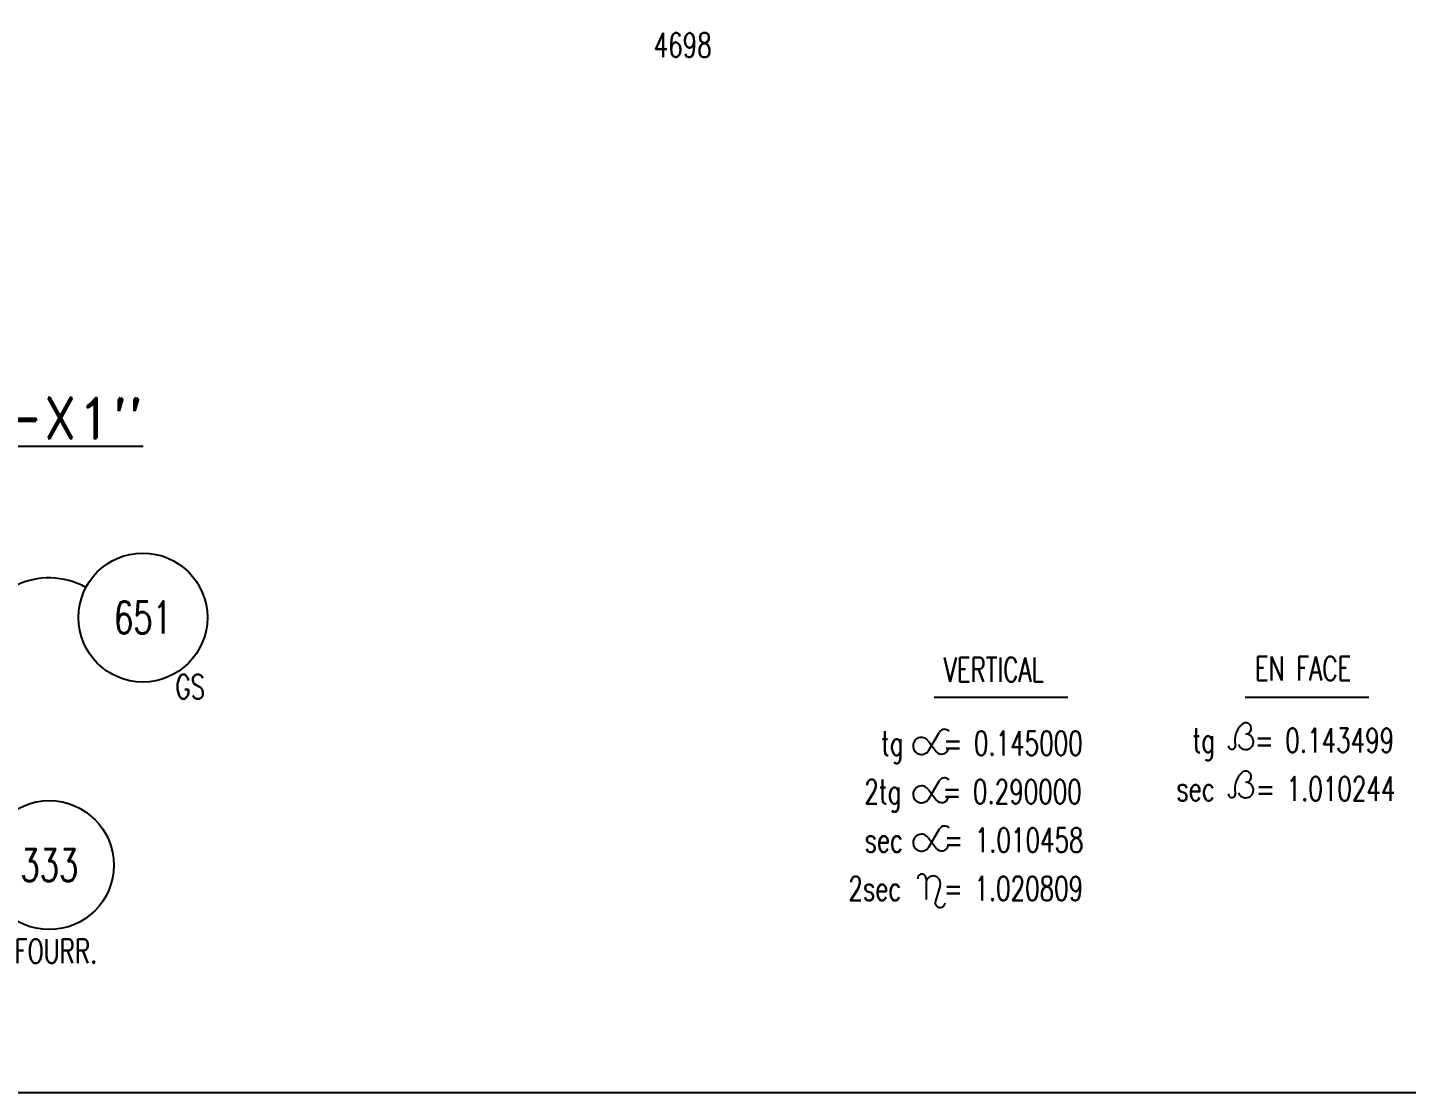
# Model space of a CAD drawing. Extents: x 87063 to 103283, y -59241 to -47761.
# Drawn here: x 93818 to 97238, y -59241 to -56601 of the extents above; entities that cross this region are included whole.
import ezdxf
from ezdxf.enums import TextEntityAlignment as Align

# ---------------------------------------------------------------- set-up
doc = ezdxf.new("R2010")
doc.units = 0
doc.header["$LTSCALE"] = 200
doc.header["$MEASUREMENT"] = 0
doc.layers.get('0').update_dxf_attribs({"linetype": 'CONTINUOUS'})
for name, color, linetype in [('035B', 7, 'CONTINUOUS'), ('BOLLINI_1', 7, 'CONTINUOUS'), ('LINEA-MEDIA', 7, 'CONTINUOUS'), ('LS', 7, 'CONTINUOUS'), ('TESTI_A_P', 7, 'CONTINUOUS')]:
    doc.layers.add(name, color=color, linetype=linetype)
doc.styles.add('MONO', font='romans.shx', dxfattribs={"width": 0.7})
doc.styles.add('RD', font='ROMAND8.SHX', dxfattribs={"width": 0.7})
doc.styles.add('RQL', font='ROMANS8.SHX', dxfattribs={"width": 0.7})
doc.styles.add('RS', font='ROMANS8.shx', dxfattribs={"width": 0.7})

# ---------------------------------------------------------------- blocks, each defined once
blk = doc.blocks.new('xxx')
blk.add_circle((0, 0), 8)
at = {"color": 3, "style": 'RQL', "width": 0.7}
blk.add_attdef('POS', text='', height=4, dxfattribs=at).set_placement((0, 0), align=Align.MIDDLE)
at = {"color": 3, "style": 'RQL', "width": 0.7, "flags": 1}
blk.add_attdef('POS1', (-0.39, -5.42), '', height=2, dxfattribs=at)
at = {"style": 'RQL', "width": 0.7, "flags": 1}
blk.add_attdef('TIPO', (-0.39, -8.66), '', height=2, dxfattribs=at)

msp = doc.modelspace()

# ---------------------------------------------------------------- linework, layer by layer
at = {"layer": 'LINEA-MEDIA'}
for p, q in [((96066.55, -58260.982), (96398.07, -58260.982)), ((96837.928, -58260.982), (97144.89, -58260.982)), ((96052.219, -58369.597), (96072.073, -58395.859)), ((96053.539, -58393.003), (96080.203, -58347.974)), ((96053.539, -58513.176), (96080.203, -58468.146)), ((96052.219, -58489.769), (96072.073, -58516.031)), ((96052.219, -58609.441), (96072.073, -58635.703)), ((96053.539, -58632.847), (96080.203, -58587.818)), ((96046.668, -58710.843), (96046.668, -58763.333)), ((96081.865, -58728.112), (96069.8, -58766.862))]:
    msp.add_line(p, q, dxfattribs=at)
for centre, radius, start, end in [((96864.552, -58367.676), 51.996, 132.141042, 193.778634), ((96839.469, -58338.872), 13.827, 270, 135.157666), ((96035.436, -58382.284), 21.038, 37.08899, 329.368163), ((96092.374, -58355.181), 14.145, 36.935571, 149.368163), ((96839.469, -58372.057), 19.358, 200.722607, 90), ((96085.57, -58385.655), 16.92, 217.08899, 345.851113), ((96805.273, -58381.647), 8.921, 179.906205, 10.244605), ((96092.374, -58475.354), 14.145, 36.935571, 149.368163), ((96864.552, -58487.264), 51.996, 132.141042, 193.778634), ((96839.469, -58491.645), 19.358, 200.722607, 90), ((96839.469, -58458.46), 13.827, 270, 135.157666), ((96035.436, -58502.456), 21.038, 37.08899, 329.368163), ((96085.57, -58505.828), 16.92, 217.08899, 345.851113), ((96805.273, -58501.235), 8.921, 179.906205, 10.244605), ((96035.436, -58622.128), 21.038, 37.08899, 329.368163), ((96092.374, -58595.025), 14.145, 36.935571, 149.368163), ((96085.57, -58625.499), 16.92, 217.08899, 345.851113), ((96036.594, -58710.103), 10.074, 355.786368, 189.399767), ((96064.58, -58722.73), 18.103, 342.70498, 171.681716), ((96081.56, -58770.523), 12.317, 162.70498, 355.007087)]:
    msp.add_arc(centre, radius, start, end, dxfattribs=at)
at = {"layer": 'LS', "color": 8}
msp.add_lwpolyline([(87062.576, -47761.325), (87062.576, -59241.325), (99782.576, -59241.325), (99782.576, -57641.325), (103282.576, -57641.325), (103282.576, -47761.325), (87062.576, -47761.325)], close=True, dxfattribs=at)
at = {"layer": 'LS', "color": 6}
msp.add_arc((93871.864, -58154.58), 188.92, 61.047663, 116.481139, dxfattribs=at)

# ---------------------------------------------------------------- block references
at = {"layer": 'BOLLINI_1', "xscale": 19.98438719750195, "yscale": 19.98438719750195, "zscale": 19.98438719750195}
for p, values in [((94104.519, -58063.901), {'POS': '651'}), ((93872.432, -58677.828), {'POS': '333'})]:
    msp.add_blockref('xxx', p, dxfattribs=at).add_auto_attribs(values)

# ---------------------------------------------------------------- texts
at = {"layer": '035B', "style": 'MONO', "width": 0.7}
msp.add_text('4698', height=60, dxfattribs=at).set_placement((95371.211, -56674.581))
at = {"layer": 'LINEA-MEDIA', "style": 'RS', "width": 0.7}
for s, p in [('VERTICAL', (96090.609, -58222.98)), ('EN FACE', (96862.186, -58220.15)), ('tg   = 0.143499', (96707.522, -58398.374)), ('tg   = 0.145000', (95935.221, -58405.617)), ('2tg   = 0.290000', (95893.749, -58525.618)), ('sec   = 1.010244', (96667.695, -58518.376)), ('sec   = 1.010458', (95894.19, -58645.62)), ('2sec   = 1.020809', (95854.126, -58765.621))]:
    msp.add_text(s, height=60.0007, dxfattribs=at).set_placement(p)
at = {"layer": 'LS', "color": 3, "style": 'RD'}
msp.add_text('%%UCoupe "X1-X1"', height=99.92194, dxfattribs=at).set_placement((93558.843, -57585.879, -2507.55), align=Align.MIDDLE)
at = {"layer": 'TESTI_A_P', "style": 'RS', "width": 0.7}
for s, p in [('GS', (94185.211, -58265.402)), ('FOURR.', (93786.404, -58921.185))]:
    msp.add_text(s, height=59.9532, dxfattribs=at).set_placement(p)

doc.saveas('drawing.dxf')
